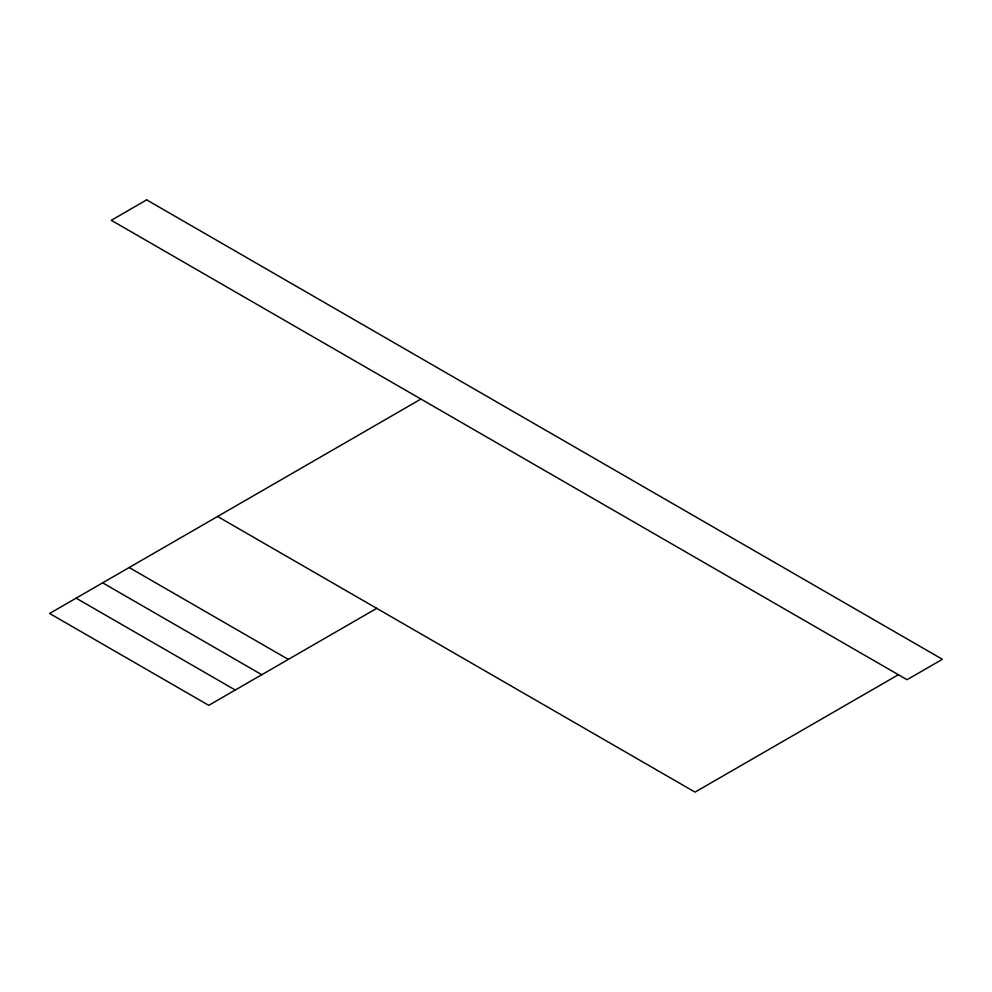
<?xml version="1.0" encoding="UTF-8"?>
<svg xmlns="http://www.w3.org/2000/svg" width="992" height="992" viewBox="0 0 992 992"><rect width="100%" height="100%" fill="white"/><g stroke="black" fill="none" stroke-linecap="round" stroke-linejoin="round"><path stroke-width="1.49" d="M420.943 399.069L49.6 613.465L208.742 705.337L376.737 608.356M898.38 674.721L695.032 792.124L217.583 516.472M129.171 567.523L288.325 659.407M102.647 582.837L261.801 674.721M76.124 598.151L235.265 690.035M146.667 199.876L111.302 220.298L907.035 679.706L942.4 659.296L146.667 199.876"/></g></svg>
